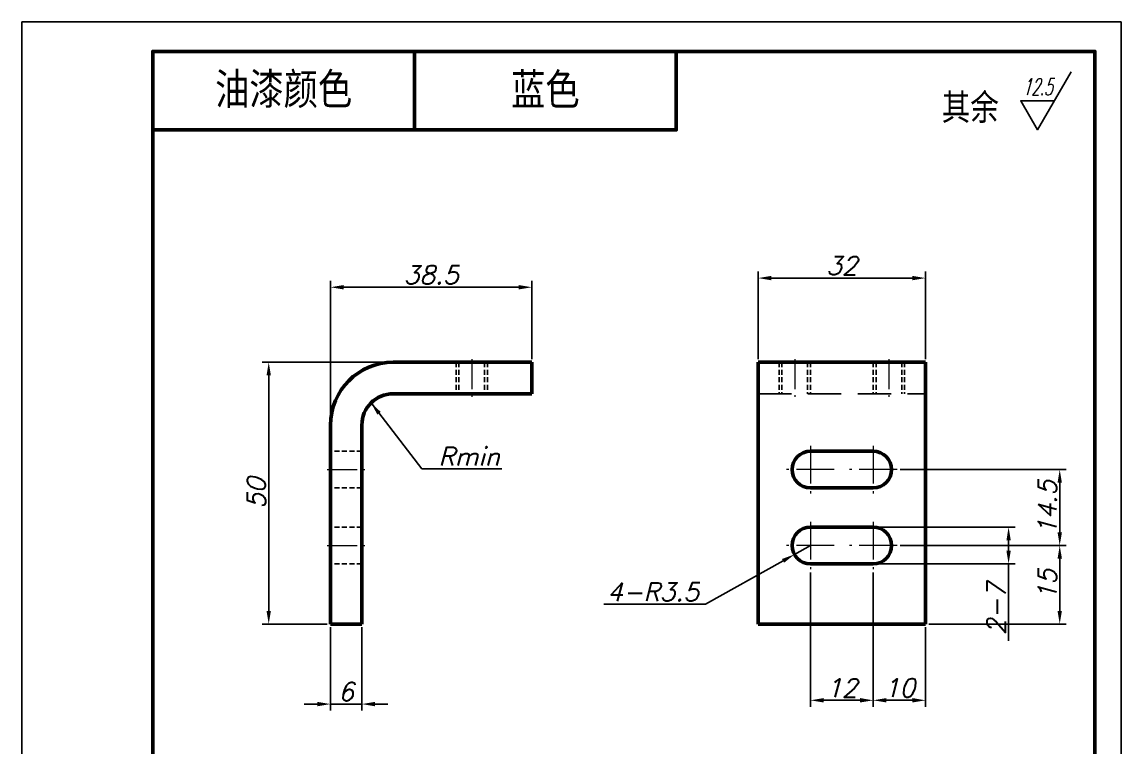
# Model space of a CAD drawing. Header units: inches. Extents: x 17901 to 26602, y 9673 to 14036.
# Drawn here: x 22530.1 to 22740.1, y 12653.3 to 12791.8 of the extents above; entities that cross this region are included whole.
import ezdxf
from ezdxf.enums import TextEntityAlignment as Align

# ---------------------------------------------------------------- set-up
doc = ezdxf.new("R2010")
doc.units = ezdxf.units.IN
doc.header["$MEASUREMENT"] = 0
doc.linetypes.add('CENTER', pattern=[50.8, 31.75, -6.35, 6.35, -6.35])
doc.linetypes.add('DASHED2', pattern=[9.525, 6.35, -3.175])
doc.layers.add('Dim', color=3, linetype='Continuous')
for name, color, linetype, lineweight in [('中心线', 1, 'CENTER', 15), ('图框_内框线', 5, 'Continuous', 50), ('标注线', 3, 'Continuous', 25), ('粗实线', 7, 'Continuous', 50), ('虚线', 2, 'DASHED2', 25)]:
    doc.layers.add(name, color=color, linetype=linetype, lineweight=lineweight)
doc.styles.add('DIM_FONT', font='romans.shx', dxfattribs={"oblique": 15})
doc.styles.add('仿宋体', font='FSGB2312.ttf', dxfattribs={"width": 0.8, "height": 3.5})
doc.dimstyles.new('幅面 1：1$0', dxfattribs={"dimtxt": 3.5, "dimasz": 2.5, "dimexe": 1.25, "dimexo": 0.625, "dimtad": 1, "dimdsep": 46, "dimtxsty": 'DIM_FONT', "dimcen": 2.5, "dimclrd": 256, "dimclre": 256, "dimclrt": 256, "dimadec": 0, "dimazin": 0, "dimtm": 1e-09, "dimtfac": 0.5, "dimtmove": 0, "dimatfit": 3, "dimfxl": 1, "dimlwd": -1, "dimarcsym": 0})
doc.dimstyles.new('幅面 1：1$4', dxfattribs={"dimtxt": 3.5, "dimasz": 2.5, "dimexe": 1.25, "dimexo": 0.625, "dimtad": 1, "dimtoh": 1, "dimdsep": 46, "dimtxsty": 'DIM_FONT', "dimcen": 2.5, "dimclrd": 256, "dimclre": 256, "dimclrt": 256, "dimazin": 2, "dimtfac": 0.5, "dimtmove": 0, "dimatfit": 3, "dimfxl": 1, "dimlwd": -1, "dimlwe": -1, "dimarcsym": 0})
doc.dimstyles.new('幅面 1：1$7', dxfattribs={"dimtxt": 3.5, "dimasz": 2.5, "dimexe": 1.25, "dimexo": 0.625, "dimtad": 1, "dimdsep": 46, "dimtxsty": 'DIM_FONT', "dimcen": 2.5, "dimclrd": 256, "dimclrt": 256, "dimadec": 0, "dimazin": 0, "dimtfac": 1, "dimtmove": 0, "dimatfit": 3, "dimfxl": 1, "dimlwd": -1, "dimarcsym": 0})

# ---------------------------------------------------------------- blocks, each defined once
blk = doc.blocks.new('*D338')
at = {"layer": 'Defpoints', "color": 0, "transparency": 16777216}
for p in [(22577.29, 12726.77), (22601.08, 12726.77), (22589.08, 12676.77)]:
    blk.add_point(p, dxfattribs=at)
at = {"layer": '标注线', "lineweight": -2, "transparency": 16777216}
for p, q in [((22600.46, 12726.77), (22576.04, 12726.77)), ((22588.46, 12676.77), (22576.04, 12676.77))]:
    blk.add_line(p, q, dxfattribs=at)
at = {"layer": '标注线', "transparency": 16777216}
blk.add_line((22577.29, 12679.27), (22577.29, 12724.27), dxfattribs=at)
for points in [[(22576.87, 12724.27), (22577.71, 12724.27), (22577.29, 12726.77)], [(22576.87, 12679.27), (22577.71, 12679.27), (22577.29, 12676.77)]]:
    blk.add_solid(points, dxfattribs=at)
at = {"layer": '标注线', "transparency": 16777216, "insert": (22574.92, 12701.77), "char_height": 3.5, "attachment_point": 5, "rotation": 90, "style": 'DIM_FONT'}
blk.add_mtext('50', dxfattribs=at)
blk = doc.blocks.new('*D339')
at = {"layer": 'Defpoints', "color": 0, "transparency": 16777216}
for p in [(22627.58, 12741.11), (22627.58, 12726.77), (22589.08, 12714.77)]:
    blk.add_point(p, dxfattribs=at)
at = {"layer": '标注线', "lineweight": -2, "transparency": 16777216}
for p, q in [((22589.08, 12715.4), (22589.08, 12742.36)), ((22627.58, 12727.4), (22627.58, 12742.36))]:
    blk.add_line(p, q, dxfattribs=at)
at = {"layer": '标注线', "transparency": 16777216}
blk.add_line((22591.58, 12741.11), (22625.08, 12741.11), dxfattribs=at)
for points in [[(22591.58, 12741.52), (22591.58, 12740.69), (22589.08, 12741.11)], [(22625.08, 12741.52), (22625.08, 12740.69), (22627.58, 12741.11)]]:
    blk.add_solid(points, dxfattribs=at)
at = {"layer": '标注线', "transparency": 16777216, "insert": (22608.33, 12743.48), "char_height": 3.5, "attachment_point": 5, "style": 'DIM_FONT'}
blk.add_mtext('38.5', dxfattribs=at)
blk = doc.blocks.new('*D340')
at = {"layer": 'Defpoints', "color": 0, "transparency": 16777216}
for p in [(22589.08, 12676.77), (22595.08, 12676.77), (22589.08, 12661.48)]:
    blk.add_point(p, dxfattribs=at)
at = {"layer": '标注线', "lineweight": -2, "transparency": 16777216}
for p, q in [((22589.08, 12676.15), (22589.08, 12660.23)), ((22595.08, 12676.15), (22595.08, 12660.23))]:
    blk.add_line(p, q, dxfattribs=at)
at = {"layer": '标注线', "transparency": 16777216}
for p, q in [((22586.58, 12661.48), (22584.08, 12661.48)), ((22595.08, 12661.48), (22589.08, 12661.48)), ((22597.58, 12661.48), (22600.08, 12661.48))]:
    blk.add_line(p, q, dxfattribs=at)
for points in [[(22586.58, 12661.9), (22586.58, 12661.06), (22589.08, 12661.48)], [(22597.58, 12661.9), (22597.58, 12661.06), (22595.08, 12661.48)]]:
    blk.add_solid(points, dxfattribs=at)
at = {"layer": '标注线', "transparency": 16777216, "insert": (22592.08, 12663.85), "char_height": 3.5, "attachment_point": 5, "style": 'DIM_FONT'}
blk.add_mtext('6', dxfattribs=at)
blk = doc.blocks.new('*D344')
at = {"layer": 'Defpoints', "color": 0, "transparency": 16777216}
for p in [(22702.8, 12742.86), (22670.8, 12726.77), (22702.8, 12726.77)]:
    blk.add_point(p, dxfattribs=at)
at = {"layer": '标注线', "lineweight": -2, "transparency": 16777216}
for p, q in [((22670.8, 12727.4), (22670.8, 12744.11)), ((22702.8, 12727.4), (22702.8, 12744.11))]:
    blk.add_line(p, q, dxfattribs=at)
at = {"layer": '标注线', "transparency": 16777216}
blk.add_line((22673.3, 12742.86), (22700.3, 12742.86), dxfattribs=at)
for points in [[(22673.3, 12743.28), (22673.3, 12742.45), (22670.8, 12742.86)], [(22700.3, 12743.28), (22700.3, 12742.45), (22702.8, 12742.86)]]:
    blk.add_solid(points, dxfattribs=at)
at = {"layer": '标注线', "transparency": 16777216, "insert": (22686.8, 12745.24), "char_height": 3.5, "attachment_point": 5, "style": 'DIM_FONT'}
blk.add_mtext('32', dxfattribs=at)
blk = doc.blocks.new('*D345')
at = {"layer": 'Defpoints', "color": 0, "transparency": 16777216}
for p in [(22680.8, 12687.22), (22692.8, 12687.22), (22692.8, 12662.2)]:
    blk.add_point(p, dxfattribs=at)
at = {"layer": '标注线', "lineweight": -2, "transparency": 16777216}
for p, q in [((22680.8, 12686.6), (22680.8, 12660.95)), ((22692.8, 12686.6), (22692.8, 12660.95))]:
    blk.add_line(p, q, dxfattribs=at)
at = {"layer": '标注线', "transparency": 16777216}
blk.add_line((22683.3, 12662.2), (22690.3, 12662.2), dxfattribs=at)
for points in [[(22683.3, 12662.62), (22683.3, 12661.79), (22680.8, 12662.2)], [(22690.3, 12662.62), (22690.3, 12661.79), (22692.8, 12662.2)]]:
    blk.add_solid(points, dxfattribs=at)
at = {"layer": '标注线', "transparency": 16777216, "insert": (22686.8, 12664.58), "char_height": 3.5, "attachment_point": 5, "style": 'DIM_FONT'}
blk.add_mtext('12', dxfattribs=at)
blk = doc.blocks.new('*D346')
at = {"layer": 'Defpoints', "color": 0, "transparency": 16777216}
for p in [(22692.8, 12687.22), (22702.8, 12676.77), (22702.8, 12662.2)]:
    blk.add_point(p, dxfattribs=at)
at = {"layer": '标注线', "lineweight": -2, "transparency": 16777216}
for p, q in [((22692.8, 12686.6), (22692.8, 12660.95)), ((22702.8, 12676.15), (22702.8, 12660.95))]:
    blk.add_line(p, q, dxfattribs=at)
at = {"layer": '标注线', "transparency": 16777216}
blk.add_line((22695.3, 12662.2), (22700.3, 12662.2), dxfattribs=at)
for points in [[(22695.3, 12662.62), (22695.3, 12661.79), (22692.8, 12662.2)], [(22700.3, 12662.62), (22700.3, 12661.79), (22702.8, 12662.2)]]:
    blk.add_solid(points, dxfattribs=at)
at = {"layer": '标注线', "transparency": 16777216, "insert": (22697.8, 12664.58), "char_height": 3.5, "attachment_point": 5, "style": 'DIM_FONT'}
blk.add_mtext('10', dxfattribs=at)
blk = doc.blocks.new('*D347')
at = {"layer": 'Defpoints', "color": 0, "transparency": 16777216}
for p in [(22697.35, 12691.77), (22702.8, 12676.77), (22728.43, 12676.77)]:
    blk.add_point(p, dxfattribs=at)
at = {"layer": '标注线', "lineweight": -2, "transparency": 16777216}
for p, q in [((22697.97, 12691.77), (22729.68, 12691.77)), ((22703.42, 12676.77), (22729.68, 12676.77))]:
    blk.add_line(p, q, dxfattribs=at)
at = {"layer": '标注线', "transparency": 16777216}
blk.add_line((22728.43, 12689.27), (22728.43, 12679.27), dxfattribs=at)
for points in [[(22728.02, 12689.27), (22728.85, 12689.27), (22728.43, 12691.77)], [(22728.02, 12679.27), (22728.85, 12679.27), (22728.43, 12676.77)]]:
    blk.add_solid(points, dxfattribs=at)
at = {"layer": '标注线', "transparency": 16777216, "insert": (22726.06, 12684.27), "char_height": 3.5, "attachment_point": 5, "rotation": 90, "style": 'DIM_FONT'}
blk.add_mtext('15', dxfattribs=at)
blk = doc.blocks.new('*D348')
at = {"layer": 'Defpoints', "color": 0, "transparency": 16777216}
for p in [(22697.35, 12706.27), (22728.43, 12706.27), (22697.35, 12691.77)]:
    blk.add_point(p, dxfattribs=at)
at = {"layer": '标注线', "lineweight": -2, "transparency": 16777216}
for p, q in [((22697.97, 12706.27), (22729.68, 12706.27)), ((22697.97, 12691.77), (22729.68, 12691.77))]:
    blk.add_line(p, q, dxfattribs=at)
at = {"layer": '标注线', "transparency": 16777216}
blk.add_line((22728.43, 12694.27), (22728.43, 12703.77), dxfattribs=at)
for points in [[(22728.02, 12703.77), (22728.85, 12703.77), (22728.43, 12706.27)], [(22728.02, 12694.27), (22728.85, 12694.27), (22728.43, 12691.77)]]:
    blk.add_solid(points, dxfattribs=at)
at = {"layer": '标注线', "transparency": 16777216, "insert": (22726.06, 12699.02), "char_height": 3.5, "attachment_point": 5, "rotation": 90, "style": 'DIM_FONT'}
blk.add_mtext('14.5', dxfattribs=at)
blk = doc.blocks.new('*D349')
at = {"layer": 'Defpoints', "color": 0, "transparency": 16777216}
for p in [(22692.8, 12695.27), (22692.8, 12688.27), (22718.66, 12688.27)]:
    blk.add_point(p, dxfattribs=at)
at = {"layer": '标注线', "lineweight": -2, "transparency": 16777216}
for p, q in [((22693.42, 12695.27), (22719.91, 12695.27)), ((22693.42, 12688.27), (22719.91, 12688.27))]:
    blk.add_line(p, q, dxfattribs=at)
at = {"layer": '标注线', "transparency": 16777216}
for p, q in [((22718.66, 12692.77), (22718.66, 12690.77)), ((22718.66, 12688.27), (22718.66, 12673.58))]:
    blk.add_line(p, q, dxfattribs=at)
for points in [[(22718.25, 12692.77), (22719.08, 12692.77), (22718.66, 12695.27)], [(22718.25, 12690.77), (22719.08, 12690.77), (22718.66, 12688.27)]]:
    blk.add_solid(points, dxfattribs=at)
at = {"layer": '标注线', "transparency": 16777216, "insert": (22716.29, 12679.68), "char_height": 3.5, "attachment_point": 5, "rotation": 90, "style": 'DIM_FONT'}
blk.add_mtext('2-7', dxfattribs=at)
blk = doc.blocks.new('*D350')
at = {"layer": 'Defpoints', "color": 0, "transparency": 16777216}
for p in [(22680.8, 12691.77), (22677.74, 12690.06)]:
    blk.add_point(p, dxfattribs=at)
at = {"layer": '标注线', "transparency": 16777216}
for p, q in [((22680.8, 12691.77), (22677.74, 12690.06)), ((22660.74, 12680.55), (22675.56, 12688.84)), ((22641.33, 12680.55), (22660.74, 12680.55))]:
    blk.add_line(p, q, dxfattribs=at)
blk.add_solid([(22675.36, 12689.2), (22675.77, 12688.48), (22677.74, 12690.06)], dxfattribs=at)
at = {"layer": '标注线', "transparency": 16777216, "insert": (22650.72, 12682.92), "char_height": 3.5, "attachment_point": 5, "style": 'DIM_FONT'}
blk.add_mtext('4-R3.5', dxfattribs=at)

msp = doc.modelspace()

# ---------------------------------------------------------------- linework, layer by layer
at = {"layer": 'Defpoints'}
msp.add_lwpolyline([(22530.144, 12791.785), (22740.144, 12791.785), (22740.144, 12494.785), (22530.144, 12494.785)], close=True, dxfattribs=at)
at = {"layer": 'Dim', "ltscale": 2}
msp.add_lwpolyline([(22727.398, 12776.734), (22720.998, 12776.734), (22724.198, 12771.192), (22730.598, 12782.277)], dxfattribs=at)
at = {"layer": '中心线', "ltscale": 0.180015}
for p, q in [((22616.085, 12727.372), (22616.085, 12720.171)), ((22677.799, 12727.372), (22677.799, 12720.171)), ((22695.799, 12727.372), (22695.799, 12720.171))]:
    msp.add_line(p, q, dxfattribs=at)
at = {"layer": '中心线', "ltscale": 0.2275}
for p, q in [((22680.799, 12710.822), (22680.799, 12701.722)), ((22692.799, 12710.822), (22692.799, 12701.722)), ((22685.349, 12706.272), (22676.249, 12706.272)), ((22697.349, 12706.272), (22688.249, 12706.272)), ((22680.799, 12696.322), (22680.799, 12687.222)), ((22692.799, 12696.322), (22692.799, 12687.222)), ((22685.349, 12691.772), (22676.249, 12691.772)), ((22697.349, 12691.772), (22688.249, 12691.772))]:
    msp.add_line(p, q, dxfattribs=at)
at = {"layer": '中心线', "ltscale": 0.18}
for p, q in [((22588.485, 12706.272), (22595.685, 12706.272)), ((22588.485, 12691.772), (22595.685, 12691.772))]:
    msp.add_line(p, q, dxfattribs=at)
at = {"layer": '图框_内框线'}
msp.add_line((22605.144, 12786.165), (22605.144, 12771.165), dxfattribs=at)
for points in [[(22555.144, 12499.785), (22735.144, 12499.785), (22735.144, 12786.165), (22555.144, 12786.165)], [(22555.144, 12786.165), (22655.144, 12786.165), (22655.144, 12771.165), (22555.144, 12771.165)]]:
    msp.add_lwpolyline(points, close=True, dxfattribs=at)
at = {"layer": '粗实线'}
for p, q in [((22627.585, 12726.772), (22601.085, 12726.772)), ((22670.799, 12726.772), (22702.799, 12726.772)), ((22627.585, 12720.772), (22601.085, 12720.772)), ((22589.085, 12714.772), (22589.085, 12676.772)), ((22595.085, 12714.772), (22595.085, 12676.772)), ((22670.799, 12714.772), (22670.799, 12676.772)), ((22702.799, 12714.772), (22702.799, 12676.772)), ((22670.799, 12676.772), (22702.799, 12676.772))]:
    msp.add_line(p, q, dxfattribs=at)
at = {"layer": '粗实线', "ltscale": 0.15}
for p, q in [((22627.585, 12726.772), (22627.585, 12720.772)), ((22595.085, 12676.772), (22589.085, 12676.772))]:
    msp.add_line(p, q, dxfattribs=at)
at = {"layer": '粗实线', "ltscale": 0.3}
for p, q in [((22670.799, 12726.772), (22670.799, 12714.772)), ((22702.799, 12726.772), (22702.799, 12714.772)), ((22692.799, 12709.772), (22680.799, 12709.772)), ((22680.799, 12702.772), (22692.799, 12702.772)), ((22692.799, 12695.272), (22680.799, 12695.272)), ((22680.799, 12688.272), (22692.799, 12688.272))]:
    msp.add_line(p, q, dxfattribs=at)
at = {"layer": '粗实线'}
for centre, radius, start, end in [((22601.085, 12714.772), 12, 90, 180), ((22601.085, 12714.772), 6, 90, 180), ((22680.799, 12706.272), 3.5, 90, 270), ((22692.799, 12706.272), 3.5, 270, 90), ((22680.799, 12691.772), 3.5, 90, 270), ((22692.799, 12691.772), 3.5, 270, 90)]:
    msp.add_arc(centre, radius, start, end, dxfattribs=at)
at = {"layer": '虚线', "ltscale": 0.15}
for p, q in [((22613.085, 12726.772), (22613.085, 12720.772)), ((22613.085, 12726.772), (22613.085, 12720.772)), ((22613.626, 12726.772), (22613.626, 12720.772)), ((22613.626, 12726.772), (22613.626, 12720.772)), ((22618.543, 12726.772), (22618.543, 12720.772)), ((22618.543, 12726.772), (22618.543, 12720.772)), ((22619.085, 12726.772), (22619.085, 12720.772)), ((22619.085, 12726.772), (22619.085, 12720.772)), ((22674.799, 12726.772), (22674.799, 12720.772)), ((22675.34, 12726.772), (22675.34, 12720.772)), ((22680.257, 12726.772), (22680.257, 12720.772)), ((22680.799, 12726.772), (22680.799, 12720.772)), ((22692.799, 12726.772), (22692.799, 12720.772)), ((22693.34, 12726.772), (22693.34, 12720.772)), ((22698.257, 12726.772), (22698.257, 12720.772)), ((22698.799, 12726.772), (22698.799, 12720.772)), ((22595.085, 12709.772), (22589.085, 12709.772)), ((22595.085, 12702.772), (22589.085, 12702.772)), ((22595.085, 12695.272), (22589.085, 12695.272)), ((22595.085, 12688.272), (22589.085, 12688.272))]:
    msp.add_line(p, q, dxfattribs=at)
at = {"layer": '虚线'}
msp.add_line((22670.799, 12720.772), (22702.799, 12720.772), dxfattribs=at)

# ---------------------------------------------------------------- texts
at = {"layer": 'Dim', "ltscale": 2, "style": 'DIM_FONT', "oblique": 15, "width": 0.559478}
msp.add_text('12.5', height=3.2, dxfattribs=at).set_placement((22721.339, 12777.799), (22727.051, 12777.799), align=Align.FIT)
at = {"layer": 'Dim', "insert": (22705.88, 12778.034), "char_height": 5, "width": 61.23649, "attachment_point": 1, "style": '仿宋体'}
msp.add_mtext('其余', dxfattribs=at)
at = {"layer": '标注线', "char_height": 6, "width": 50, "attachment_point": 5, "style": '仿宋体'}
for s, insert in [('油漆颜色', (22580.144, 12778.665)), ('{\\fSimSun|b0|i0|c134|p2;蓝色}', (22630.144, 12778.665))]:
    msp.add_mtext(s, dxfattribs=dict(at, insert=insert))
at = {"layer": '标注线', "insert": (22609.701, 12707.038), "char_height": 3.5, "attachment_point": 7, "style": 'DIM_FONT'}
msp.add_mtext('Rmin', dxfattribs=at)

# ---------------------------------------------------------------- dimensions: what is measured, and where the dimension line sits
at = {"layer": '标注线'}
for base, p1, p2, picture, middle in [((22702.799, 12742.863), (22670.799, 12726.772), (22702.799, 12726.772), '*D344', (22686.799, 12745.238)), ((22627.585, 12741.105), (22589.085, 12714.772), (22627.585, 12726.772), '*D339', (22608.335, 12743.48)), ((22692.799, 12662.202), (22680.799, 12687.222), (22692.799, 12687.222), '*D345', (22686.799, 12664.577)), ((22702.799, 12662.202), (22692.799, 12687.222), (22702.799, 12676.772), '*D346', (22697.799, 12664.577)), ((22589.085, 12661.478), (22595.085, 12676.772), (22589.085, 12676.772), '*D340', (22592.085, 12663.853))]:
    dim = msp.add_linear_dim(base=base, p1=p1, p2=p2, dimstyle='幅面 1：1$0', dxfattribs=at)
    dim.commit()
    dim.dimension.update_dxf_attribs({"geometry": picture, "text_midpoint": middle})
for base, p1, p2, picture, middle in [((22577.291, 12726.772), (22589.085, 12676.772), (22601.085, 12726.772), '*D338', (22574.916, 12701.772)), ((22728.434, 12706.272), (22697.349, 12691.772), (22697.349, 12706.272), '*D348', (22726.059, 12699.022)), ((22728.434, 12676.772), (22697.349, 12691.772), (22702.799, 12676.772), '*D347', (22726.059, 12684.272))]:
    dim = msp.add_linear_dim(base=base, p1=p1, p2=p2, angle=90, dimstyle='幅面 1：1$0', dxfattribs=at)
    dim.commit()
    dim.dimension.update_dxf_attribs({"geometry": picture, "text_midpoint": middle})
dim = msp.add_linear_dim(base=(22718.662, 12688.272), p1=(22692.799, 12695.272), p2=(22692.799, 12688.272), angle=90, text='2-<>', dimstyle='幅面 1：1$0', dxfattribs=at)
dim.commit()
dim.dimension.update_dxf_attribs({"geometry": '*D349', "text_midpoint": (22716.287, 12679.678)})
dim = msp.add_radius_dim(center=(22680.799, 12691.772), mpoint=(22677.745, 12690.062), text='4-<>', dimstyle='幅面 1：1$4', dxfattribs=at)
dim.commit()
dim.dimension.update_dxf_attribs({"geometry": '*D350', "text_midpoint": (22650.722, 12680.546), "dimtype": 164})

# ---------------------------------------------------------------- leaders
at = {"layer": '标注线', "annotation_type": 0, "has_hookline": 1, "hookline_direction": 0, "text_width": 12.113}
msp.add_leader([(22596.842, 12719.014), (22606.576, 12706.413), (22609.076, 12706.413)], dimstyle='幅面 1：1$7', override={"dimgap": 0.625, "dimtad": 1}, dxfattribs=at)

doc.saveas('drawing.dxf')
